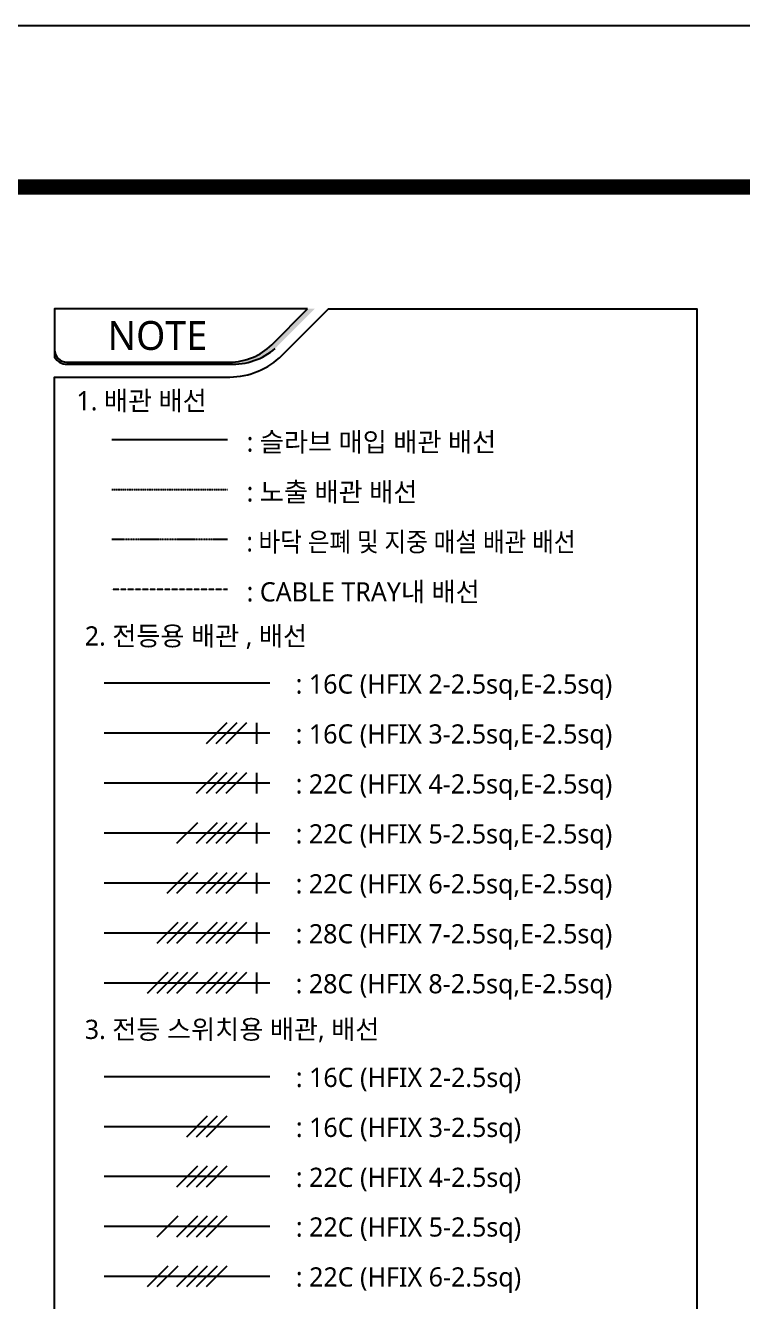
# Model space of a CAD drawing. Header units: millimetres. Extents: x -168200 to 504600, y -244718 to -125918.
# Drawn here: x 463314 to 481987, y -159126 to -125918 of the extents above; entities that cross this region are included whole.
import ezdxf
from ezdxf.enums import TextEntityAlignment as Align

# ---------------------------------------------------------------- set-up
doc = ezdxf.new("R2010")
doc.units = ezdxf.units.MM
doc.set_wipeout_variables(frame=1)
for name, pattern in [('DASHDOT4', [0.6, 0.35, -0.125, 0, -0.125]), ('DIVIDE2', [0.625, 0.25, -0.125, 0, -0.125, 0, -0.125]), ('HIDDEN', [0.375, 0.25, -0.125])]:
    doc.linetypes.add(name, pattern=pattern)
for name, color, linetype in [('arch', 8, 'Continuous'), ('S', 4, 'Continuous'), ('SYM', 3, 'Continuous'), ('XR-FORM-EE$0$XR-SHEET-SHT', 5, 'Continuous')]:
    doc.layers.add(name, color=color, linetype=linetype)
doc.styles.add('GHS', font='malgun.ttf')

# ---------------------------------------------------------------- blocks, each defined once
blk = doc.blocks.new('XR-FORM-EE', base_point=(461.0274117319104, 408.442780486535))
at = {"layer": 'XR-FORM-EE$0$XR-SHEET-SHT', "color": 5}
blk.add_lwpolyline([(0, 118800.0000000991), (168200, 118800.0000000991), (168200, 0), (0, 0)], close=True, dxfattribs=at)
at = {"layer": 'XR-FORM-EE$0$XR-SHEET-SHT', "color": 5, "const_width": 400.0000000001896}
blk.add_lwpolyline([(9300, 114600.0000000991), (163900.0000002012, 114600.0000000991), (163900.0000002012, 4200.000000098952), (9300, 4200.000000098952)], close=True, dxfattribs=at)
blk = doc.blocks.new('전등범례')
blk.add_wipeout([(-16728.333333269904, -2.321030478924513e-09), (1.2005330063402653e-10, -8.003553375601768e-11), (-9.786162991076708e-10, -31363.89842389786), (-16728.33333331754, -31363.898423900173)]).dxf.layer = 'S'
at = {"layer": 'SYM'}
h = blk.add_hatch(color=256, dxfattribs=at)
edge = h.paths.add_edge_path()
edge.add_line((-16728.33333326987, -1068.374693657097), (-16728.33333326987, -1261.231535531406))
edge.add_arc((-16407.97730868572, -1068.374693660371), 373.9274581309701, 211.0482708567608, 270.0000000001189)
edge.add_line((-16407.97730868496, -1442.302151790936), (-12171.18578708085, -1442.302151790936))
edge.add_arc((-12099.68639345653, 269.4093034673278), 1713.204094482084, 267.6081053896069, 310.7177670262394)
edge.add_line((-10982.10603075492, -1029.083053943687), (-9953.022976822365, -2.255546860396862e-09))
edge.add_line((-9953.02297682251, -2.328306436538696e-09), (-10141.05737568229, -2.328306436538696e-09))
edge.add_line((-10141.05737568147, -2.328306436538696e-09), (-11076.12323019811, -935.0658545166516))
edge.add_arc((-12182.11720415892, 186.1310668165243), 1574.898475091786, 270.3910985774213, 314.6089014221394, ccw=False)
edge.add_line((-12171.36709699122, -1388.730718243751), (-16407.97730868473, -1388.730718243751))
edge.add_arc((-16407.97730868572, -1068.374693658479), 320.3560245848159, 180.0000000001388, 270.0000000001388, ccw=False)
at = {"layer": 'S', "linetype": 'Continuous'}
for p, q in [((-12229.50039870769, -3407.53601340075), (-15236.09647801239, -3407.53601340075)), ((-11124.50025851745, -9746.270466533388), (-15437.76437579968, -9746.270466533388)), ((-11124.50025851931, -11046.27058730264), (-15437.76437579968, -11046.27058730264)), ((-11124.50025851931, -12346.2707080719), (-15437.76437579968, -12346.2707080719)), ((-11124.50025851931, -13646.27082884115), (-15437.76437579968, -13646.27082884115)), ((-11124.50025851931, -14946.27094961041), (-15437.76437579968, -14946.27094961041)), ((-11124.50025851931, -16246.27107037966), (-15437.76437579968, -16246.27107037966)), ((-11124.50025851931, -17546.27119114892), (-15437.76437579968, -17546.27119114892)), ((-11124.50025851931, -19985.00528197372), (-15437.76437579968, -19985.00528197372)), ((-11124.50025852124, -21285.00540274297), (-15437.76437579968, -21285.00540274297)), ((-11124.50025852048, -22585.00552351223), (-15437.76437579968, -22585.00552351223)), ((-11124.50025852048, -23885.00564428148), (-15437.76437579968, -23885.00564428148)), ((-11124.50025852048, -25185.00576505074), (-15437.76437579968, -25185.00576505074))]:
    blk.add_line(p, q, dxfattribs=at)
at = {"layer": 'S', "linetype": 'HIDDEN'}
blk.add_line((-12229.50039870956, -4707.536134170005), (-15236.09647801431, -4707.536134170005), dxfattribs=at)
at = {"layer": 'S', "linetype": 'DASHDOT4'}
blk.add_line((-12229.50039870886, -6007.536254939259), (-15236.09647801355, -6007.536254939259), dxfattribs=at)
at = {"layer": 'S', "linetype": 'DIVIDE2'}
blk.add_line((-12229.50039870886, -7307.536375708514), (-15236.09647801355, -7307.536375708514), dxfattribs=at)
at = {"layer": 'SYM'}
for p, q in [((-9595.574950950977, -2.328306436538696e-09), (0, 0)), ((-12240.45450029528, -10774.44150894175), (-12784.11265701725, -11318.09966566347)), ((-11984.1715874598, -10774.44150894175), (-12527.82974416949, -11318.09966566347)), ((-11727.88867462403, -10774.44150894175), (-12271.54683133442, -11318.09966566347)), ((-11471.60576178937, -10774.44150894175), (-11471.60576178937, -11318.09966566347)), ((-12496.73741312989, -12074.441629711), (-13040.39556985191, -12618.09978643229)), ((-12240.45450029528, -12074.441629711), (-12784.11265701725, -12618.09978643229)), ((-11984.1715874598, -12074.441629711), (-12527.82974416949, -12618.09978643229)), ((-11727.88867462403, -12074.441629711), (-12271.54683133442, -12618.09978643229)), ((-11471.60576178937, -12074.441629711), (-11471.60576178937, -12618.09978643272)), ((-13009.30323880311, -13374.44175048025), (-13552.96139552398, -13918.09990720154)), ((-12496.73741313186, -13374.44175048025), (-13040.39556985267, -13918.09990720154)), ((-12240.45450029644, -13374.44175048025), (-12784.11265701725, -13918.09990720154)), ((-11984.17158746062, -13374.44175048025), (-12527.82974417019, -13918.09990720154)), ((-11727.88867462479, -13374.44175048025), (-12271.54683133558, -13918.09990720154)), ((-11471.60576178937, -13374.44175048025), (-11471.60576179094, -13918.09990720154)), ((-13265.58615163859, -14674.44187124951), (-13809.2443083594, -15218.1000279708)), ((-13009.30323880311, -14674.44187124951), (-13552.96139552398, -15218.1000279708)), ((-12496.73741313186, -14674.44187124951), (-13040.39556985267, -15218.1000279708)), ((-12240.45450029644, -14674.44187124951), (-12784.11265701725, -15218.1000279708)), ((-11984.17158746062, -14674.44187124951), (-12527.82974417019, -15218.1000279708)), ((-11727.88867462479, -14674.44187124951), (-12271.54683133558, -15218.1000279708)), ((-11471.60576178937, -14674.44187124951), (-11471.60576179094, -15218.1000279708)), ((-13521.86906447436, -15974.44199201876), (-14065.52722119517, -16518.10014874005)), ((-13265.58615163894, -15974.44199201876), (-13809.24430835975, -16518.10014874005)), ((-13009.30323880311, -15974.44199201876), (-13552.96139552398, -16518.10014874005)), ((-12496.73741313186, -15974.44199201876), (-13040.39556985267, -16518.10014874005)), ((-12240.45450029644, -15974.44199201876), (-12784.11265701725, -16518.10014874005)), ((-11984.17158746062, -15974.44199201876), (-12527.82974417019, -16518.10014874005)), ((-11727.88867462479, -15974.44199201876), (-12271.54683133558, -16518.10014874005)), ((-11471.60576178937, -15974.44199201876), (-11471.60576179094, -16518.10014874005)), ((-13778.15197731019, -17274.44211278802), (-14321.81013403105, -17818.1002695093)), ((-13521.86906447477, -17274.44211278802), (-14065.52722119557, -17818.1002695093)), ((-13265.58615163894, -17274.44211278802), (-13809.24430834857, -17818.1002695093)), ((-13009.30323880311, -17274.44211278802), (-13552.96139552398, -17818.1002695093)), ((-12496.73741313186, -17274.44211278802), (-13040.39556985267, -17818.1002695093)), ((-12240.45450029644, -17274.44211278802), (-12784.11265701725, -17818.1002695093)), ((-11984.17158746062, -17274.44211278802), (-12527.82974417019, -17818.1002695093)), ((-11727.88867462479, -17274.44211278802), (-12271.54683133558, -17818.1002695093)), ((-11471.60576178937, -17274.44211278802), (-11471.60576179094, -17818.1002695093)), ((-12753.02032583772, -21013.17632438208), (-13296.67848256056, -21556.83448110329)), ((-12496.73741300229, -21013.17632438208), (-13040.39556971268, -21556.83448110329)), ((-12240.45450016722, -21013.17632438208), (-12784.11265687679, -21556.83448110329)), ((-13009.30323867238, -22313.17644515133), (-13552.96139539435, -22856.83460187254)), ((-12753.02032583772, -22313.17644515133), (-13296.67848256056, -22856.83460187254)), ((-12496.73741300229, -22313.17644515133), (-13040.39556971268, -22856.83460187254)), ((-12240.45450016722, -22313.17644515133), (-12784.11265687679, -22856.83460187254)), ((-13521.86906447046, -23613.17656592058), (-14065.52722119133, -24156.83472264231)), ((-13009.30323879927, -23613.17656592058), (-13552.96139552089, -24156.83472264231)), ((-12753.02032596339, -23613.17656592058), (-13296.67848268547, -24156.83472264231)), ((-12496.73741312802, -23613.17656592058), (-13040.39556983754, -24156.83472264231)), ((-12240.45450029289, -23613.17656592058), (-12784.11265700293, -24156.83472264231)), ((-13778.15197730629, -24913.17668668984), (-14321.81013402715, -25456.83484341156)), ((-13521.86906447046, -24913.17668668984), (-14065.52722119133, -25456.83484341156)), ((-13009.30323879927, -24913.17668668984), (-13552.96139552089, -25456.83484341156)), ((-12753.02032596339, -24913.17668668984), (-13296.67848268547, -25456.83484341156)), ((-12496.73741312802, -24913.17668668984), (-13040.39556983754, -25456.83484341156)), ((-12240.45450029289, -24913.17668668984), (-12784.11265700293, -25456.83484341156))]:
    blk.add_line(p, q, dxfattribs=at)
blk.add_lwpolyline([(-10804.26195164537, -1208.687000690479), (-9595.574950950977, -2.328306436538696e-09), (0, 0), (-4.854518920183182e-08, -31363.89842389784), (-16728.3333333176, -31363.89842390017), (-16728.33333326987, -1774.445039786733), (-12170.12268266454, -1774.445039786733, 0.1957343730621875)], format="xyb", close=True, dxfattribs=at)
for points in [[(-10141.05737568147, -2.328306436538696e-09), (-16728.33333326987, -2.328306436538696e-09), (-16728.33333326987, -1068.374693659425, 0.4142135623730951), (-16407.97730868496, -1388.730718243751), (-12171.36709699122, -1388.730718243751, 0.1953667433711826), (-11076.123230197, -935.0658545166516), (-10141.05737568147, -2.328306436538696e-09)], [(-16728.33333326987, -1068.374693657097), (-16728.33333326987, -1261.231535531406, 0.2630528202908523), (-16407.97730868496, -1442.302151790936), (-12171.18578707997, -1442.302151790936, 0.1903517136120405), (-10982.10603075492, -1029.083053943687)]]:
    blk.add_lwpolyline(points, format="xyb", dxfattribs=at)
at = {"layer": 'SYM', "style": 'GHS'}
blk.add_text('NOTE', height=750.0000696652933, dxfattribs=at).set_placement((-14054.1820734255, -694.3653591236944), align=Align.MIDDLE_CENTER)
for s, p in [('1. 배관 배선', (-16162.2948234111, -2641.667144561361)), (': 슬라브 매입 배관 배선', (-11728.33452230197, -3715.463142373046)), (': 노출 배관 배선', (-11728.33452230395, -5015.463263142301)), (': CABLE TRAY내 배선', (-11728.33452230395, -7615.463504680811)), ('2. 전등용 배관 , 배선', (-15944.19239468646, -8763.305985184488)), (': 16C (HFIX 2-2.5sq,E-2.5sq)', (-10451.64181864401, -10014.30320863255)), (': 16C (HFIX 3-2.5sq,E-2.5sq)', (-10451.64181864401, -11314.30332940181)), (': 22C (HFIX 4-2.5sq,E-2.5sq)', (-10451.64181864401, -12614.30345017056)), (': 22C (HFIX 5-2.5sq,E-2.5sq)', (-10451.64181864285, -13914.30357093981)), (': 22C (HFIX 6-2.5sq,E-2.5sq)', (-10451.64181864285, -15214.30369170906)), (': 28C (HFIX 7-2.5sq,E-2.5sq)', (-10451.64181864285, -16514.30381247832)), (': 28C (HFIX 8-2.5sq,E-2.5sq)', (-10451.64181864285, -17814.30393324757)), ('3. 전등 스위치용 배관, 배선', (-15944.19239468762, -19002.04080062489)), (': 16C (HFIX 2-2.5sq)', (-10445.31049103104, -20253.03802407332)), (': 16C (HFIX 3-2.5sq)', (-10445.31049103104, -21553.03814484207)), (': 22C (HFIX 4-2.5sq)', (-10445.31049103104, -22853.03826561132)), (': 22C (HFIX 5-2.5sq)', (-10445.31049103104, -24145.99167518863)), (': 22C (HFIX 6-2.5sq)', (-10445.31049103104, -25445.99179595789))]:
    blk.add_text(s, height=500.0000464342519, dxfattribs=at).set_placement(p)
at = {"layer": 'SYM', "style": 'GHS', "width": 0.9}
blk.add_text(': 바닥 은폐 및 지중 매설 배관 배선', height=500.0000464342519, dxfattribs=at).set_placement((-11728.33452230395, -6315.463383911556))

msp = doc.modelspace()

# ---------------------------------------------------------------- block references
at = {"layer": 'arch'}
msp.add_blockref('XR-FORM-EE', (336861.0274117319, -244309.2813524154), dxfattribs=at)

# ---------------------------------------------------------------- next in the draw order: block references
at = {"layer": 'S'}
msp.add_blockref('전등범례', (480801.4447770364, -133291.2611144721), dxfattribs=at)

doc.saveas('drawing.dxf')
